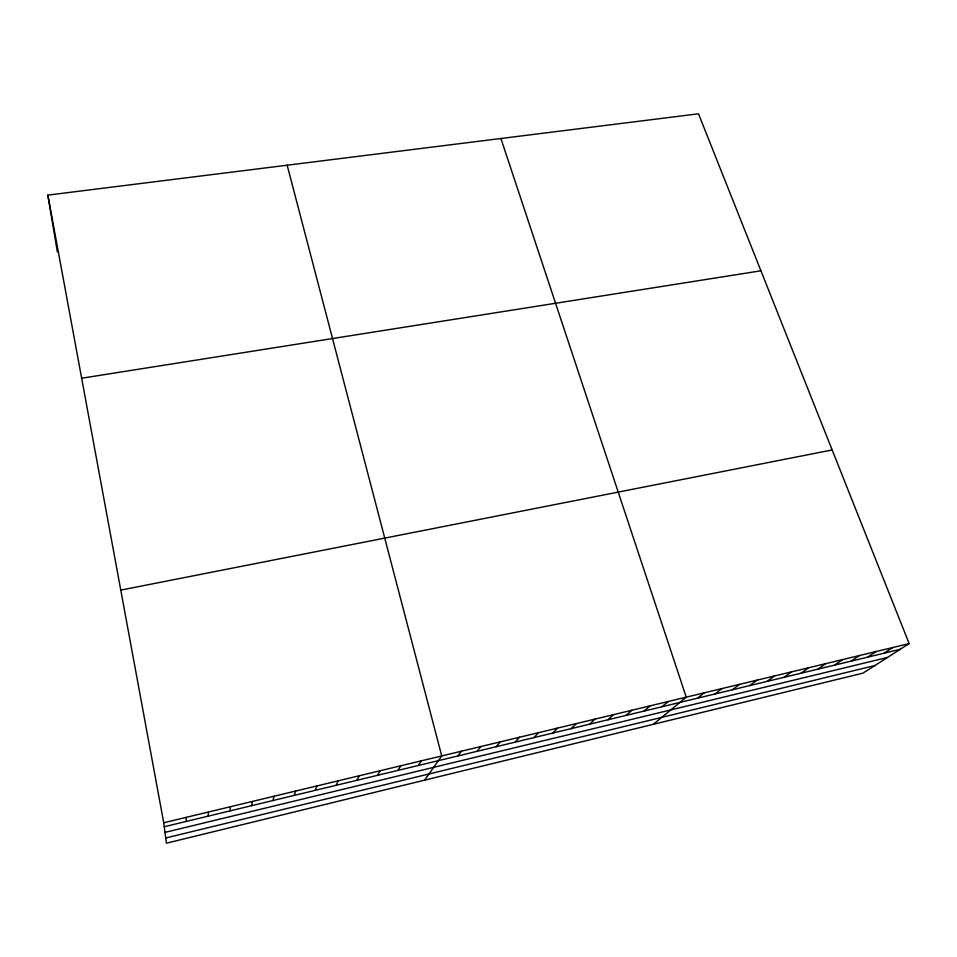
<?xml version="1.0" encoding="UTF-8"?>
<svg xmlns="http://www.w3.org/2000/svg" width="957" height="957" viewBox="0 0 957 957"><rect width="100%" height="100%" fill="white"/><g stroke="black" fill="none" stroke-linecap="round" stroke-linejoin="round"><path stroke-width="1.44" d="M208.255 816.13L208.387 812.026M230.003 810.878L230.446 806.727M251.583 805.686L252.337 801.464M272.996 800.519L274.049 796.248M294.23 795.399L295.593 791.068M315.308 790.315L316.958 785.936M336.218 785.278L338.168 780.84M356.973 780.278L359.21 775.78M377.572 775.314L380.085 770.756M398.004 770.385L400.792 765.779M418.293 765.492L421.355 760.839M424.585 780.17L441.751 755.946L287.16 165.202M457.805 755.958L461.394 751.221M477.053 751.329L480.893 746.532M496.169 746.711L500.248 741.878M515.129 742.142L519.472 737.261M533.97 737.608L538.54 732.679M552.668 733.098L557.476 728.121M571.233 728.624L576.27 723.612M589.656 724.174L594.931 719.126M607.958 719.76L613.461 714.664M626.129 715.381L631.859 710.25M644.169 711.039L650.114 705.859M662.088 706.721L668.249 701.505M653.26 724.341L686.253 697.174L500.906 138.49M697.533 698.167L704.125 692.88M715.082 693.945L721.877 688.609M732.5 689.734L739.498 684.375M749.798 685.571L756.999 680.164M766.976 681.432L774.38 675.989M784.034 677.317L791.642 671.838M800.973 673.226L808.773 667.723M817.804 669.17L825.795 663.632M834.516 665.139L842.698 659.576M851.12 661.143L859.482 655.533M867.604 657.16L876.145 651.526M883.981 653.212L892.702 647.554M909.15 643.594L863.047 673.118L166.374 843.201L163.731 822.757L47.85 195.12L698.502 113.799L909.15 643.594L163.731 822.757M165.693 837.997L874.877 665.546M164.245 826.74L900.25 649.301M164.975 832.399L887.522 657.447M120.773 590.122L832.159 449.957M81.656 378.23L760.923 270.795M47.85 195.12L57.372 251.882M186.148 817.374L186.34 821.417"/></g></svg>
